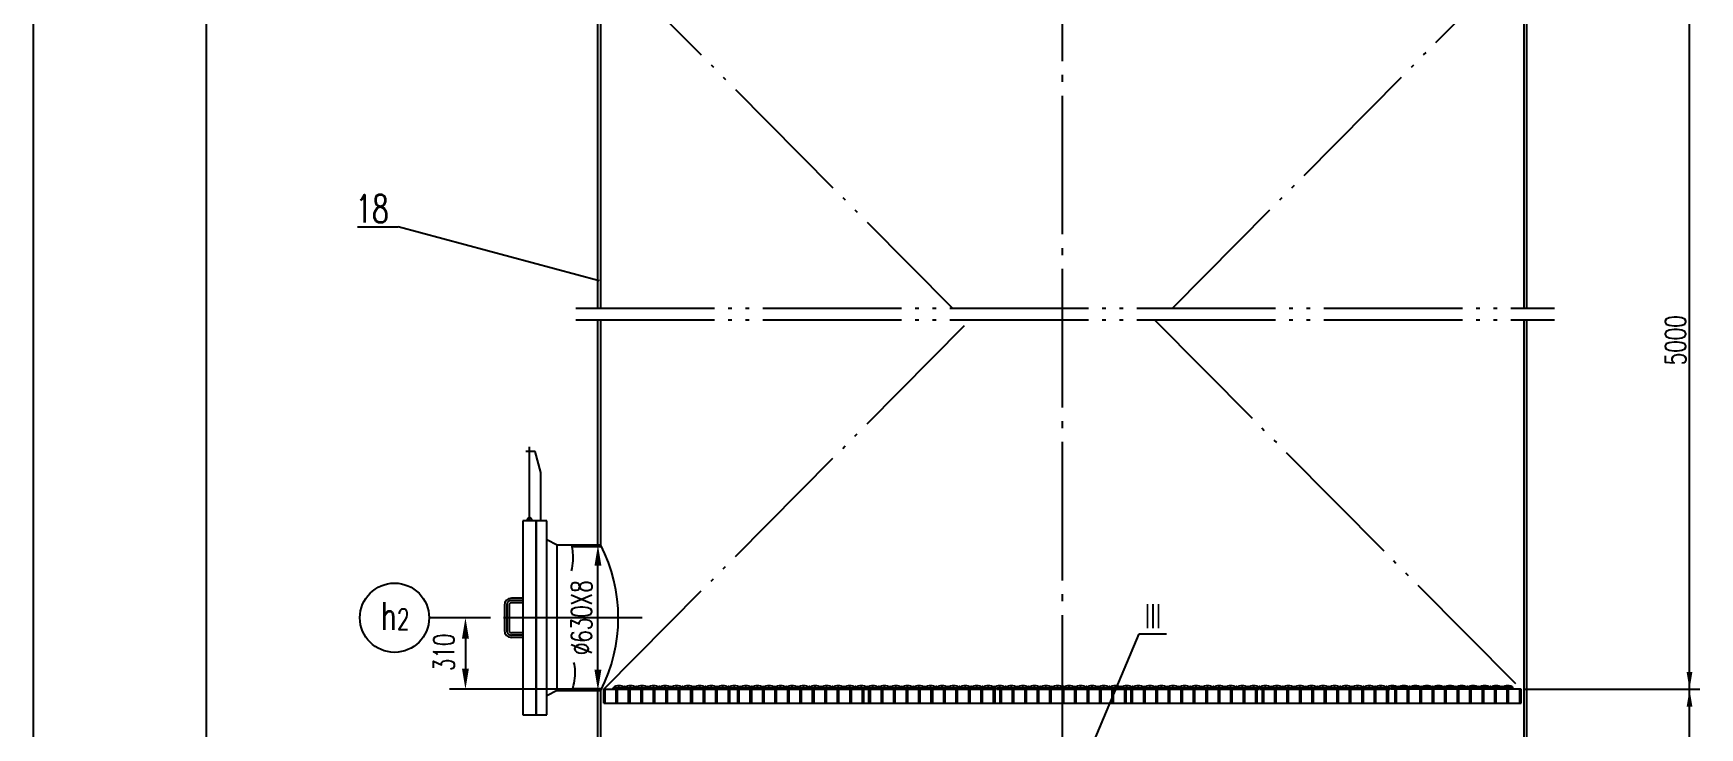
# Model space of a CAD drawing. Extents: x 28107 to 46227, y -22331 to 3169.
# Drawn here: x 28257 to 35475, y -7159 to -4151 of the extents above; entities that cross this region are included whole.
import ezdxf

# ---------------------------------------------------------------- set-up
doc = ezdxf.new("R2010")
doc.units = 0
doc.header["$LTSCALE"] = 30
doc.header["$MEASUREMENT"] = 0
doc.linetypes.add('DASHDOT-M', pattern=[25, 20, -2, 1, -2])
doc.linetypes.add('DIVIDE-M', pattern=[27, 20, -2, 0.5, -2, 0.5, -2])
doc.layers.get('0').update_dxf_attribs({"linetype": 'CONTINUOUS'})
doc.styles.add('HZ', font='ROMANS.shx', dxfattribs={"width": 0.7, "height": 90, "bigfont": 'HZ.shx'})
doc.styles.get("Standard").update_dxf_attribs({"font": 'romans', "width": 0.7, "height": 3})

msp = doc.modelspace()

# ---------------------------------------------------------------- linework, layer by layer
at = {"color": 7, "linetype": 'Continuous'}
for p, q in [((28256.9, -22181.3), (28256.9, 3018.7)), ((35430.9, -6993.2), (35430.9, -3818.4)), ((29660.7, -4989.2), (29836.7, -4989.2)), ((30708.4, -5223.1), (29836.7, -4989.2)), ((30654.5, -6367.6), (30642.5, -6367.6)), ((30702.5, -6907.6), (30702.5, -6457.6)), ((30237.5, -6682.6), (29971.4, -6682.6)), ((30128.7, -6772.6), (30128.7, -6902.6)), ((32852.1, -7215.2), (33046.7, -6751.8)), ((33046.7, -6751.8), (33164.7, -6751.8)), ((30673.5, -6992.6), (30058.9, -6992.6)), ((30654.5, -6997.6), (30642.5, -6997.6)), ((34714, -6992.6), (35474.9, -6992.6)), ((35430.8, -8892.6), (35430.8, -6992.6))]:
    msp.add_line(p, q, dxfattribs=at)
at = {"color": 4, "linetype": 'Continuous'}
for p, q in [((29006.9, -21881.3), (29006.9, 2718.7)), ((30702.5, -5341.1), (30702.5, -978.4)), ((30714.5, -5341.1), (30714.5, -978.4)), ((34714.5, -5341.1), (34714.5, -3763.4)), ((34726.5, -5341.1), (34726.5, -3763.4)), ((30702.5, -6367.6), (30702.5, -5391.5)), ((30714.5, -6367.6), (30714.5, -5391.5)), ((34714.5, -10152), (34714.5, -5391.5)), ((34726.5, -10152), (34726.5, -5391.5)), ((30431, -5962.4), (30389.6, -5962.4)), ((30406.2, -6259), (30406.2, -5941.7)), ((30455.7, -6053.1), (30431, -5962.4)), ((30455.7, -6262.6), (30455.7, -6053.1)), ((30377.5, -6262.6), (30377.5, -7102.6)), ((30434.5, -6262.6), (30377.5, -6262.6)), ((30434.5, -6262.6), (30434.5, -7102.6)), ((30434.5, -6370.6), (30434.5, -6262.6)), ((30480.5, -6262.6), (30434.5, -6262.6)), ((30480.5, -7102.6), (30480.5, -6262.6)), ((30526.5, -6367.6), (30480.5, -6344.6)), ((30434.5, -6997.6), (30434.5, -6370.6)), ((30434.5, -6370.6), (30434.5, -6370.6)), ((30526.5, -6997.6), (30526.5, -6367.6)), ((30714.5, -6367.6), (30526.5, -6367.6)), ((30718.6, -6375.6), (30590.5, -6375.6)), ((30297.5, -6627.6), (30297.5, -6737.6)), ((30317.5, -6627.6), (30317.5, -6737.6)), ((30377.5, -6597.6), (30327.5, -6597.6)), ((30377.5, -6617.6), (30327.5, -6617.6)), ((30377.5, -6747.6), (30327.5, -6747.6)), ((30377.5, -6767.6), (30327.5, -6767.6)), ((30434.5, -6997.6), (30434.5, -6997.6)), ((30434.5, -7102.6), (30434.5, -6997.6)), ((30526.5, -6997.6), (30480.5, -7020.6)), ((30526.5, -6997.6), (30714.5, -6997.6)), ((30592.7, -6989.6), (30718.6, -6989.6)), ((30702.5, -10152), (30702.5, -7000.1)), ((30714.5, -10152), (30714.5, -6997.6)), ((30727.5, -7052.6), (30727.5, -6992.6)), ((30727.5, -6992.6), (31293.5, -6992.6)), ((30727.5, -7052.6), (30727.5, -6992.6)), ((30733.5, -7052.6), (30733.5, -6992.6)), ((30733.5, -7052.6), (30733.5, -6992.6)), ((30768.5, -6992.6), (30768.5, -6986.6)), ((30768.5, -6986.6), (31293.5, -6986.6)), ((30781.5, -7052.6), (30781.5, -6992.6)), ((30787.5, -7052.6), (30787.5, -6992.6)), ((30835.5, -7052.6), (30835.5, -6992.6)), ((30841.5, -7052.6), (30841.5, -6992.6)), ((30889.5, -7052.6), (30889.5, -6992.6)), ((30895.5, -7052.6), (30895.5, -6992.6)), ((30943.5, -7052.6), (30943.5, -6992.6)), ((30949.5, -7052.6), (30949.5, -6992.6)), ((30997.5, -7052.6), (30997.5, -6992.6)), ((31003.5, -7052.6), (31003.5, -6992.6)), ((31051.5, -7052.6), (31051.5, -6992.6)), ((31057.5, -7052.6), (31057.5, -6992.6)), ((31105.5, -7052.6), (31105.5, -6992.6)), ((31111.5, -7052.6), (31111.5, -6992.6)), ((31159.5, -7052.6), (31159.5, -6992.6)), ((31165.5, -7052.6), (31165.5, -6992.6)), ((31213.5, -7052.6), (31213.5, -6992.6)), ((31219.5, -7052.6), (31219.5, -6992.6)), ((31267.5, -7052.6), (31267.5, -6992.6)), ((31273.5, -7052.6), (31273.5, -6992.6)), ((31293.5, -6992.6), (31293.5, -6986.6)), ((31295.5, -6992.6), (31295.5, -6986.6)), ((31295.5, -6986.6), (31861.5, -6986.6)), ((31295.5, -6992.6), (31861.5, -6992.6)), ((31308.5, -7052.6), (31308.5, -6992.6)), ((31314.5, -7052.6), (31314.5, -6992.6)), ((31362.5, -7052.6), (31362.5, -6992.6)), ((31368.5, -7052.6), (31368.5, -6992.6)), ((31416.5, -7052.6), (31416.5, -6992.6)), ((31422.5, -7052.6), (31422.5, -6992.6)), ((31470.5, -7052.6), (31470.5, -6992.6)), ((31476.5, -7052.6), (31476.5, -6992.6)), ((31524.5, -7052.6), (31524.5, -6992.6)), ((31530.5, -7052.6), (31530.5, -6992.6)), ((31578.5, -7052.6), (31578.5, -6992.6)), ((31584.5, -7052.6), (31584.5, -6992.6)), ((31632.5, -7052.6), (31632.5, -6992.6)), ((31638.5, -7052.6), (31638.5, -6992.6)), ((31686.5, -7052.6), (31686.5, -6992.6)), ((31692.5, -7052.6), (31692.5, -6992.6)), ((31740.5, -7052.6), (31740.5, -6992.6)), ((31746.5, -7052.6), (31746.5, -6992.6)), ((31794.5, -7052.6), (31794.5, -6992.6)), ((31800.5, -7052.6), (31800.5, -6992.6)), ((31848.5, -7052.6), (31848.5, -6992.6)), ((31854.5, -7052.6), (31854.5, -6992.6)), ((31861.5, -6992.6), (31861.5, -6986.6)), ((31863.5, -6992.6), (31863.5, -6986.6)), ((31863.5, -6986.6), (32429.5, -6986.6)), ((31863.5, -6992.6), (32429.5, -6992.6)), ((31876.5, -7052.6), (31876.5, -6992.6)), ((31882.5, -7052.6), (31882.5, -6992.6)), ((31930.5, -7052.6), (31930.5, -6992.6)), ((31936.5, -7052.6), (31936.5, -6992.6)), ((31984.5, -7052.6), (31984.5, -6992.6)), ((31990.5, -7052.6), (31990.5, -6992.6)), ((32038.5, -7052.6), (32038.5, -6992.6)), ((32044.5, -7052.6), (32044.5, -6992.6)), ((32092.5, -7052.6), (32092.5, -6992.6)), ((32098.5, -7052.6), (32098.5, -6992.6)), ((32146.5, -7052.6), (32146.5, -6992.6)), ((32152.5, -7052.6), (32152.5, -6992.6)), ((32200.5, -7052.6), (32200.5, -6992.6)), ((32206.5, -7052.6), (32206.5, -6992.6)), ((32254.5, -7052.6), (32254.5, -6992.6)), ((32260.5, -7052.6), (32260.5, -6992.6)), ((32308.5, -7052.6), (32308.5, -6992.6)), ((32314.5, -7052.6), (32314.5, -6992.6)), ((32362.5, -7052.6), (32362.5, -6992.6)), ((32368.5, -7052.6), (32368.5, -6992.6)), ((32416.5, -7052.6), (32416.5, -6992.6)), ((32422.5, -7052.6), (32422.5, -6992.6)), ((32429.5, -6992.6), (32429.5, -6986.6)), ((32431.5, -6992.6), (32431.5, -6986.6)), ((32431.5, -6986.6), (32997.5, -6986.6)), ((32431.5, -6992.6), (32997.5, -6992.6)), ((32444.5, -7052.6), (32444.5, -6992.6)), ((32450.5, -7052.6), (32450.5, -6992.6)), ((32498.5, -7052.6), (32498.5, -6992.6)), ((32504.5, -7052.6), (32504.5, -6992.6)), ((32552.5, -7052.6), (32552.5, -6992.6)), ((32558.5, -7052.6), (32558.5, -6992.6)), ((32606.5, -7052.6), (32606.5, -6992.6)), ((32612.5, -7052.6), (32612.5, -6992.6)), ((32660.5, -7052.6), (32660.5, -6992.6)), ((32666.5, -7052.6), (32666.5, -6992.6)), ((32714.5, -7052.6), (32714.5, -6992.6)), ((32720.5, -7052.6), (32720.5, -6992.6)), ((32768.5, -7052.6), (32768.5, -6992.6)), ((32774.5, -7052.6), (32774.5, -6992.6)), ((32822.5, -7052.6), (32822.5, -6992.6)), ((32828.5, -7052.6), (32828.5, -6992.6)), ((32876.5, -7052.6), (32876.5, -6992.6)), ((32882.5, -7052.6), (32882.5, -6992.6)), ((32930.5, -7052.6), (32930.5, -6992.6)), ((32936.5, -7052.6), (32936.5, -6992.6)), ((32984.5, -7052.6), (32984.5, -6992.6)), ((32990.5, -7052.6), (32990.5, -6992.6)), ((32997.5, -6992.6), (32997.5, -6986.6)), ((32999.5, -6992.6), (32999.5, -6986.6)), ((32999.5, -6986.6), (33565.5, -6986.6)), ((32999.5, -6992.6), (33565.5, -6992.6)), ((33012.5, -7052.6), (33012.5, -6992.6)), ((33018.5, -7052.6), (33018.5, -6992.6)), ((33066.5, -7052.6), (33066.5, -6992.6)), ((33072.5, -7052.6), (33072.5, -6992.6)), ((33120.5, -7052.6), (33120.5, -6992.6)), ((33126.5, -7052.6), (33126.5, -6992.6)), ((33174.5, -7052.6), (33174.5, -6992.6)), ((33180.5, -7052.6), (33180.5, -6992.6)), ((33228.5, -7052.6), (33228.5, -6992.6)), ((33234.5, -7052.6), (33234.5, -6992.6)), ((33282.5, -7052.6), (33282.5, -6992.6)), ((33288.5, -7052.6), (33288.5, -6992.6)), ((33336.5, -7052.6), (33336.5, -6992.6)), ((33342.5, -7052.6), (33342.5, -6992.6)), ((33390.5, -7052.6), (33390.5, -6992.6)), ((33396.5, -7052.6), (33396.5, -6992.6)), ((33444.5, -7052.6), (33444.5, -6992.6)), ((33450.5, -7052.6), (33450.5, -6992.6)), ((33498.5, -7052.6), (33498.5, -6992.6)), ((33504.5, -7052.6), (33504.5, -6992.6)), ((33552.5, -7052.6), (33552.5, -6992.6)), ((33558.5, -7052.6), (33558.5, -6992.6)), ((33565.5, -6992.6), (33565.5, -6986.6)), ((33567.5, -6992.6), (33567.5, -6986.6)), ((33567.5, -6986.6), (34133.5, -6986.6)), ((33567.5, -6992.6), (34133.5, -6992.6)), ((33580.5, -7052.6), (33580.5, -6992.6)), ((33586.5, -7052.6), (33586.5, -6992.6)), ((33634.5, -7052.6), (33634.5, -6992.6)), ((33640.5, -7052.6), (33640.5, -6992.6)), ((33688.5, -7052.6), (33688.5, -6992.6)), ((33694.5, -7052.6), (33694.5, -6992.6)), ((33742.5, -7052.6), (33742.5, -6992.6)), ((33748.5, -7052.6), (33748.5, -6992.6)), ((33796.5, -7052.6), (33796.5, -6992.6)), ((33802.5, -7052.6), (33802.5, -6992.6)), ((33850.5, -7052.6), (33850.5, -6992.6)), ((33856.5, -7052.6), (33856.5, -6992.6)), ((33904.5, -7052.6), (33904.5, -6992.6)), ((33910.5, -7052.6), (33910.5, -6992.6)), ((33958.5, -7052.6), (33958.5, -6992.6)), ((33964.5, -7052.6), (33964.5, -6992.6)), ((34012.5, -7052.6), (34012.5, -6992.6)), ((34018.5, -7052.6), (34018.5, -6992.6)), ((34066.5, -7052.6), (34066.5, -6992.6)), ((34072.5, -7052.6), (34072.5, -6992.6)), ((34120.5, -7052.6), (34120.5, -6992.6)), ((34126.5, -7052.6), (34126.5, -6992.6)), ((34133.5, -6992.6), (34133.5, -6986.6)), ((34135.5, -6992.6), (34135.5, -6986.6)), ((34660.5, -6986.6), (34135.5, -6986.6)), ((34701.5, -6992.6), (34135.5, -6992.6)), ((34155.5, -7052.6), (34155.5, -6992.6)), ((34161.5, -7052.6), (34161.5, -6992.6)), ((34209.5, -7052.6), (34209.5, -6992.6)), ((34215.5, -7052.6), (34215.5, -6992.6)), ((34263.5, -7052.6), (34263.5, -6992.6)), ((34269.5, -7052.6), (34269.5, -6992.6)), ((34317.5, -7052.6), (34317.5, -6992.6)), ((34323.5, -7052.6), (34323.5, -6992.6)), ((34371.5, -7052.6), (34371.5, -6992.6)), ((34377.5, -7052.6), (34377.5, -6992.6)), ((34425.5, -7052.6), (34425.5, -6992.6)), ((34431.5, -7052.6), (34431.5, -6992.6)), ((34479.5, -7052.6), (34479.5, -6992.6)), ((34485.5, -7052.6), (34485.5, -6992.6)), ((34533.5, -7052.6), (34533.5, -6992.6)), ((34539.5, -7052.6), (34539.5, -6992.6)), ((34587.5, -7052.6), (34587.5, -6992.6)), ((34593.5, -7052.6), (34593.5, -6992.6)), ((34641.5, -7052.6), (34641.5, -6992.6)), ((34647.5, -7052.6), (34647.5, -6992.6)), ((34660.5, -6992.6), (34660.5, -6986.6)), ((34695.5, -7052.6), (34695.5, -6992.6)), ((34701.5, -7052.6), (34701.5, -6992.6)), ((30727.5, -7052.6), (34701.5, -7052.6)), ((30377.5, -7102.6), (30434.5, -7102.6)), ((30434.5, -7102.6), (30480.5, -7102.6))]:
    msp.add_line(p, q, dxfattribs=at)
at = {"color": 1, "linetype": 'DASHDOT-M'}
for p, q in [((32714.5, -16271), (32714.5, 2261)), ((30307.5, -6627.6), (30307.5, -6737.6)), ((30377.5, -6607.6), (30327.5, -6607.6)), ((30894.1, -6682.6), (30101, -6682.6)), ((30377.5, -6757.6), (30327.5, -6757.6))]:
    msp.add_line(p, q, dxfattribs=at)
at = {"color": 3, "linetype": 'DIVIDE-M'}
for p, q in [((30727.5, -3818.4), (32238, -5341.1)), ((33191, -5341.1), (34701.5, -3818.4)), ((30607.1, -5341.1), (34846.2, -5341.1)), ((30607.1, -5391.5), (34846.2, -5391.5)), ((30727.5, -6992.6), (32315.8, -5391.5)), ((33113.3, -5391.5), (34701.5, -6992.6))]:
    msp.add_line(p, q, dxfattribs=at)
at = {"color": 7, "linetype": 'Continuous'}
msp.add_circle((29821.4, -6682.6), 150, dxfattribs=at)
at = {"color": 4, "linetype": 'Continuous'}
for centre in [(30792.9, -6983.3), (30818.6, -6980.1), (30842.9, -6983.3), (30868.6, -6980.1), (30892.9, -6983.3), (30918.6, -6980.1), (30942.9, -6983.3), (30968.6, -6980.1), (30992.9, -6983.3), (31018.6, -6980.1), (31042.9, -6983.3), (31068.6, -6980.1), (31092.9, -6983.3), (31118.6, -6980.1), (31142.9, -6983.3), (31168.6, -6980.1), (31192.9, -6983.3), (31218.6, -6980.1), (31242.9, -6983.3), (31268.6, -6980.1), (31292.9, -6983.3), (31318.6, -6980.1), (31342.9, -6983.3), (31368.6, -6980.1), (31392.9, -6983.3), (31418.6, -6980.1), (31442.9, -6983.3), (31468.6, -6980.1), (31492.9, -6983.3), (31518.6, -6980.1), (31542.9, -6983.3), (31568.6, -6980.1), (31592.9, -6983.3), (31618.6, -6980.1), (31642.9, -6983.3), (31668.6, -6980.1), (31692.9, -6983.3), (31718.6, -6980.1), (31742.9, -6983.3), (31768.6, -6980.1), (31792.9, -6983.3), (31818.6, -6980.1), (31842.9, -6983.3), (31868.6, -6980.1), (31892.9, -6983.3), (31918.6, -6980.1), (31942.9, -6983.3), (31968.6, -6980.1), (31992.9, -6983.3), (32018.6, -6980.1), (32042.9, -6983.3), (32068.6, -6980.1), (32092.9, -6983.3), (32118.6, -6980.1), (32142.9, -6983.3), (32168.6, -6980.1), (32192.9, -6983.3), (32218.6, -6980.1), (32242.9, -6983.3), (32268.6, -6980.1), (32292.9, -6983.3), (32318.6, -6980.1), (32342.9, -6983.3), (32368.6, -6980.1), (32392.9, -6983.3), (32418.6, -6980.1), (32442.9, -6983.3), (32468.6, -6980.1), (32492.9, -6983.3), (32518.6, -6980.1), (32542.9, -6983.3), (32568.6, -6980.1), (32592.9, -6983.3), (32618.6, -6980.1), (32642.9, -6983.3), (32668.6, -6980.1), (32692.9, -6983.3), (32718.6, -6980.1), (32742.9, -6983.3), (32768.6, -6980.1), (32792.9, -6983.3), (32818.6, -6980.1), (32842.9, -6983.3), (32868.6, -6980.1), (32892.9, -6983.3), (32918.6, -6980.1), (32942.9, -6983.3), (32968.6, -6980.1), (32992.9, -6983.3), (33018.6, -6980.1), (33042.9, -6983.3), (33068.6, -6980.1), (33092.9, -6983.3), (33118.6, -6980.1), (33142.9, -6983.3), (33168.6, -6980.1), (33192.9, -6983.3), (33218.6, -6980.1), (33242.9, -6983.3), (33268.6, -6980.1), (33292.9, -6983.3), (33318.6, -6980.1), (33342.9, -6983.3), (33368.6, -6980.1), (33392.9, -6983.3), (33418.6, -6980.1), (33442.9, -6983.3), (33468.6, -6980.1), (33492.9, -6983.3), (33518.6, -6980.1), (33542.9, -6983.3), (33568.6, -6980.1), (33592.9, -6983.3), (33618.6, -6980.1), (33642.9, -6983.3), (33668.6, -6980.1), (33692.9, -6983.3), (33718.6, -6980.1), (33742.9, -6983.3), (33768.6, -6980.1), (33792.9, -6983.3), (33818.6, -6980.1), (33842.9, -6983.3), (33868.6, -6980.1), (33892.9, -6983.3), (33918.6, -6980.1), (33942.9, -6983.3), (33968.6, -6980.1), (33992.9, -6983.3), (34018.6, -6980.1), (34042.9, -6983.3), (34068.6, -6980.1), (34092.9, -6983.3), (34118.6, -6980.1), (34142.9, -6983.3), (34168.6, -6980.1), (34192.9, -6983.3), (34218.6, -6980.1), (34242.9, -6983.3), (34268.6, -6980.1), (34292.9, -6983.3), (34318.6, -6980.1), (34342.9, -6983.3), (34368.6, -6980.1), (34392.9, -6983.3), (34418.6, -6980.1), (34442.9, -6983.3), (34468.6, -6980.1), (34492.9, -6983.3), (34518.6, -6980.1), (34542.9, -6983.3), (34568.6, -6980.1), (34592.9, -6983.3), (34618.6, -6980.1), (34642.9, -6983.3)]:
    msp.add_circle(centre, 0.469, dxfattribs=at)
for centre, radius, start, end in [((30406.2, -6259.7), 10.2, 343.69701, 196.30299), ((30102.4, -6682.6), 688.4, 332.76827, 27.23173), ((30327.5, -6627.6), 30, 90, 180), ((30327.5, -6627.6), 10, 90, 180), ((30327.5, -6737.6), 30, 180, 270), ((30327.5, -6737.6), 10, 180, 270), ((30793.5, -7016.1), 38.7, 49.76648, 130.23352), ((30843.5, -7016.1), 38.7, 49.76648, 130.23352), ((30893.5, -7016.1), 38.7, 49.76648, 130.23352), ((30943.5, -7016.1), 38.7, 49.76648, 130.23352), ((30993.5, -7016.1), 38.7, 49.76648, 130.23352), ((31043.5, -7016.1), 38.7, 49.76648, 130.23352), ((31093.5, -7016.1), 38.7, 49.76648, 130.23352), ((31143.5, -7016.1), 38.7, 49.76648, 130.23352), ((31193.5, -7016.1), 38.7, 49.76648, 130.23352), ((31243.5, -7016.1), 38.7, 49.76648, 130.23352), ((31293.5, -7016.1), 38.7, 49.76648, 130.23352), ((31343.5, -7016.1), 38.7, 49.76648, 130.23352), ((31393.5, -7016.1), 38.7, 49.76648, 130.23352), ((31443.5, -7016.1), 38.7, 49.76648, 130.23352), ((31493.5, -7016.1), 38.7, 49.76648, 130.23352), ((31543.5, -7016.1), 38.7, 49.76648, 130.23352), ((31593.5, -7016.1), 38.7, 49.76648, 130.23352), ((31643.5, -7016.1), 38.7, 49.76648, 130.23352), ((31693.5, -7016.1), 38.7, 49.76648, 130.23352), ((31743.5, -7016.1), 38.7, 49.76648, 130.23352), ((31793.5, -7016.1), 38.7, 49.76648, 130.23352), ((31843.5, -7016.1), 38.7, 49.76648, 130.23352), ((31893.5, -7016.1), 38.7, 49.76648, 130.23352), ((31943.5, -7016.1), 38.7, 49.76648, 130.23352), ((31993.5, -7016.1), 38.7, 49.76648, 130.23352), ((32043.5, -7016.1), 38.7, 49.76648, 130.23352), ((32093.5, -7016.1), 38.7, 49.76648, 130.23352), ((32143.5, -7016.1), 38.7, 49.76648, 130.23352), ((32193.5, -7016.1), 38.7, 49.76648, 130.23352), ((32243.5, -7016.1), 38.7, 49.76648, 130.23352), ((32293.5, -7016.1), 38.7, 49.76648, 130.23352), ((32343.5, -7016.1), 38.7, 49.76648, 130.23352), ((32393.5, -7016.1), 38.7, 49.76648, 130.23352), ((32443.5, -7016.1), 38.7, 49.76648, 130.23352), ((32493.5, -7016.1), 38.7, 49.76648, 130.23352), ((32543.5, -7016.1), 38.7, 49.76648, 130.23352), ((32593.5, -7016.1), 38.7, 49.76648, 130.23352), ((32643.5, -7016.1), 38.7, 49.76648, 130.23352), ((32693.5, -7016.1), 38.7, 49.76648, 130.23352), ((32743.5, -7016.1), 38.7, 49.76648, 130.23352), ((32793.5, -7016.1), 38.7, 49.76648, 130.23352), ((32843.5, -7016.1), 38.7, 49.76648, 130.23352), ((32893.5, -7016.1), 38.7, 49.76648, 130.23352), ((32943.5, -7016.1), 38.7, 49.76648, 130.23352), ((32993.5, -7016.1), 38.7, 49.76648, 130.23352), ((33043.5, -7016.1), 38.7, 49.76648, 130.23352), ((33093.5, -7016.1), 38.7, 49.76648, 130.23352), ((33143.5, -7016.1), 38.7, 49.76648, 130.23352), ((33193.5, -7016.1), 38.7, 49.76648, 130.23352), ((33243.5, -7016.1), 38.7, 49.76648, 130.23352), ((33293.5, -7016.1), 38.7, 49.76648, 130.23352), ((33343.5, -7016.1), 38.7, 49.76648, 130.23352), ((33393.5, -7016.1), 38.7, 49.76648, 130.23352), ((33443.5, -7016.1), 38.7, 49.76648, 130.23352), ((33493.5, -7016.1), 38.7, 49.76648, 130.23352), ((33543.5, -7016.1), 38.7, 49.76648, 130.23352), ((33593.5, -7016.1), 38.7, 49.76648, 130.23352), ((33643.5, -7016.1), 38.7, 49.76648, 130.23352), ((33693.5, -7016.1), 38.7, 49.76648, 130.23352), ((33743.5, -7016.1), 38.7, 49.76648, 130.23352), ((33793.5, -7016.1), 38.7, 49.76648, 130.23352), ((33843.5, -7016.1), 38.7, 49.76648, 130.23352), ((33893.5, -7016.1), 38.7, 49.76648, 130.23352), ((33943.5, -7016.1), 38.7, 49.76648, 130.23352), ((33993.5, -7016.1), 38.7, 49.76648, 130.23352), ((34043.5, -7016.1), 38.7, 49.76648, 130.23352), ((34093.5, -7016.1), 38.7, 49.76648, 130.23352), ((34143.5, -7016.1), 38.7, 49.76648, 130.23352), ((34193.5, -7016.1), 38.7, 49.76648, 130.23352), ((34243.5, -7016.1), 38.7, 49.76648, 130.23352), ((34293.5, -7016.1), 38.7, 49.76648, 130.23352), ((34343.5, -7016.1), 38.7, 49.76648, 130.23352), ((34393.5, -7016.1), 38.7, 49.76648, 130.23352), ((34443.5, -7016.1), 38.7, 49.76648, 130.23352), ((34493.5, -7016.1), 38.7, 49.76648, 130.23352), ((34543.5, -7016.1), 38.7, 49.76648, 130.23352), ((34593.5, -7016.1), 38.7, 49.76648, 130.23352), ((34643.5, -7016.1), 38.7, 49.76648, 130.23352)]:
    msp.add_arc(centre, radius, start, end, dxfattribs=at)
at = {"color": 1, "linetype": 'DASHDOT-M'}
for centre, start, end in [((30327.5, -6627.6), 90, 180), ((30327.5, -6737.6), 180, 270)]:
    msp.add_arc(centre, 20, start, end, dxfattribs=at)
at = {"color": 7, "linetype": 'Continuous'}
for points, knots in [([(30587.7, -6479.6), (30591.3, -6465), (30599.4, -6427.4), (30593.5, -6390.2), (30588.9, -6367.6)], [567.924249, 567.924249, 567.924249, 567.924249, 612.015681, 680.644152, 680.644152, 680.644152, 680.644152]), ([(30590.3, -6997.6), (30599.1, -6969.7), (30608.6, -6929.1), (30601.3, -6888.5), (30598.7, -6876.6)], [36.996187, 36.996187, 36.996187, 36.996187, 123.361083, 159.315037, 159.315037, 159.315037, 159.315037])]:
    msp.add_open_spline(points, degree=3, knots=knots, dxfattribs=at)
for points in [[(30687.5, -6457.6), (30717.5, -6457.6), (30702.5, -6367.6)], [(30113.7, -6772.6), (30143.7, -6772.6), (30128.7, -6682.6)], [(30113.7, -6902.6), (30143.7, -6902.6), (30128.7, -6992.6)], [(30687.5, -6907.6), (30717.5, -6907.6), (30702.5, -6997.6)], [(35418.4, -6917.6), (35443.4, -6917.6), (35430.9, -6992.6)], [(35418.4, -7068.2), (35443.4, -7068.2), (35430.9, -6993.2)]]:
    msp.add_solid(points, dxfattribs=at)

# ---------------------------------------------------------------- texts
at = {"color": 2, "linetype": 'Continuous', "width": 0.7}
for s, height, p in [('18', 120, (29652.1, -4970.7)), ('h', 120, (29762.2, -6734.8)), ('2', 90, (29832.2, -6733.8))]:
    msp.add_text(s, height=height, dxfattribs=at).set_placement(p)
at = {"color": 7, "linetype": 'Continuous', "width": 0.7}
msp.add_text('5000', height=90, rotation=90, dxfattribs=at).set_placement((35415.3, -5588.3))
at = {"color": 2, "linetype": 'Continuous', "style": 'HZ', "width": 0.7}
msp.add_text('Ⅲ', height=120, dxfattribs=at).set_placement((33066.9, -6739.5))
at = {"color": 7, "linetype": 'Continuous', "char_height": 90, "attachment_point": 5, "rotation": 90, "style": 'HZ'}
for s, insert in [('\\A1;∅630X8', (30631.3, -6682.6)), ('\\A1;310', (30035.5, -6832.5))]:
    msp.add_mtext(s, dxfattribs=dict(at, insert=insert))

doc.saveas('drawing.dxf')
